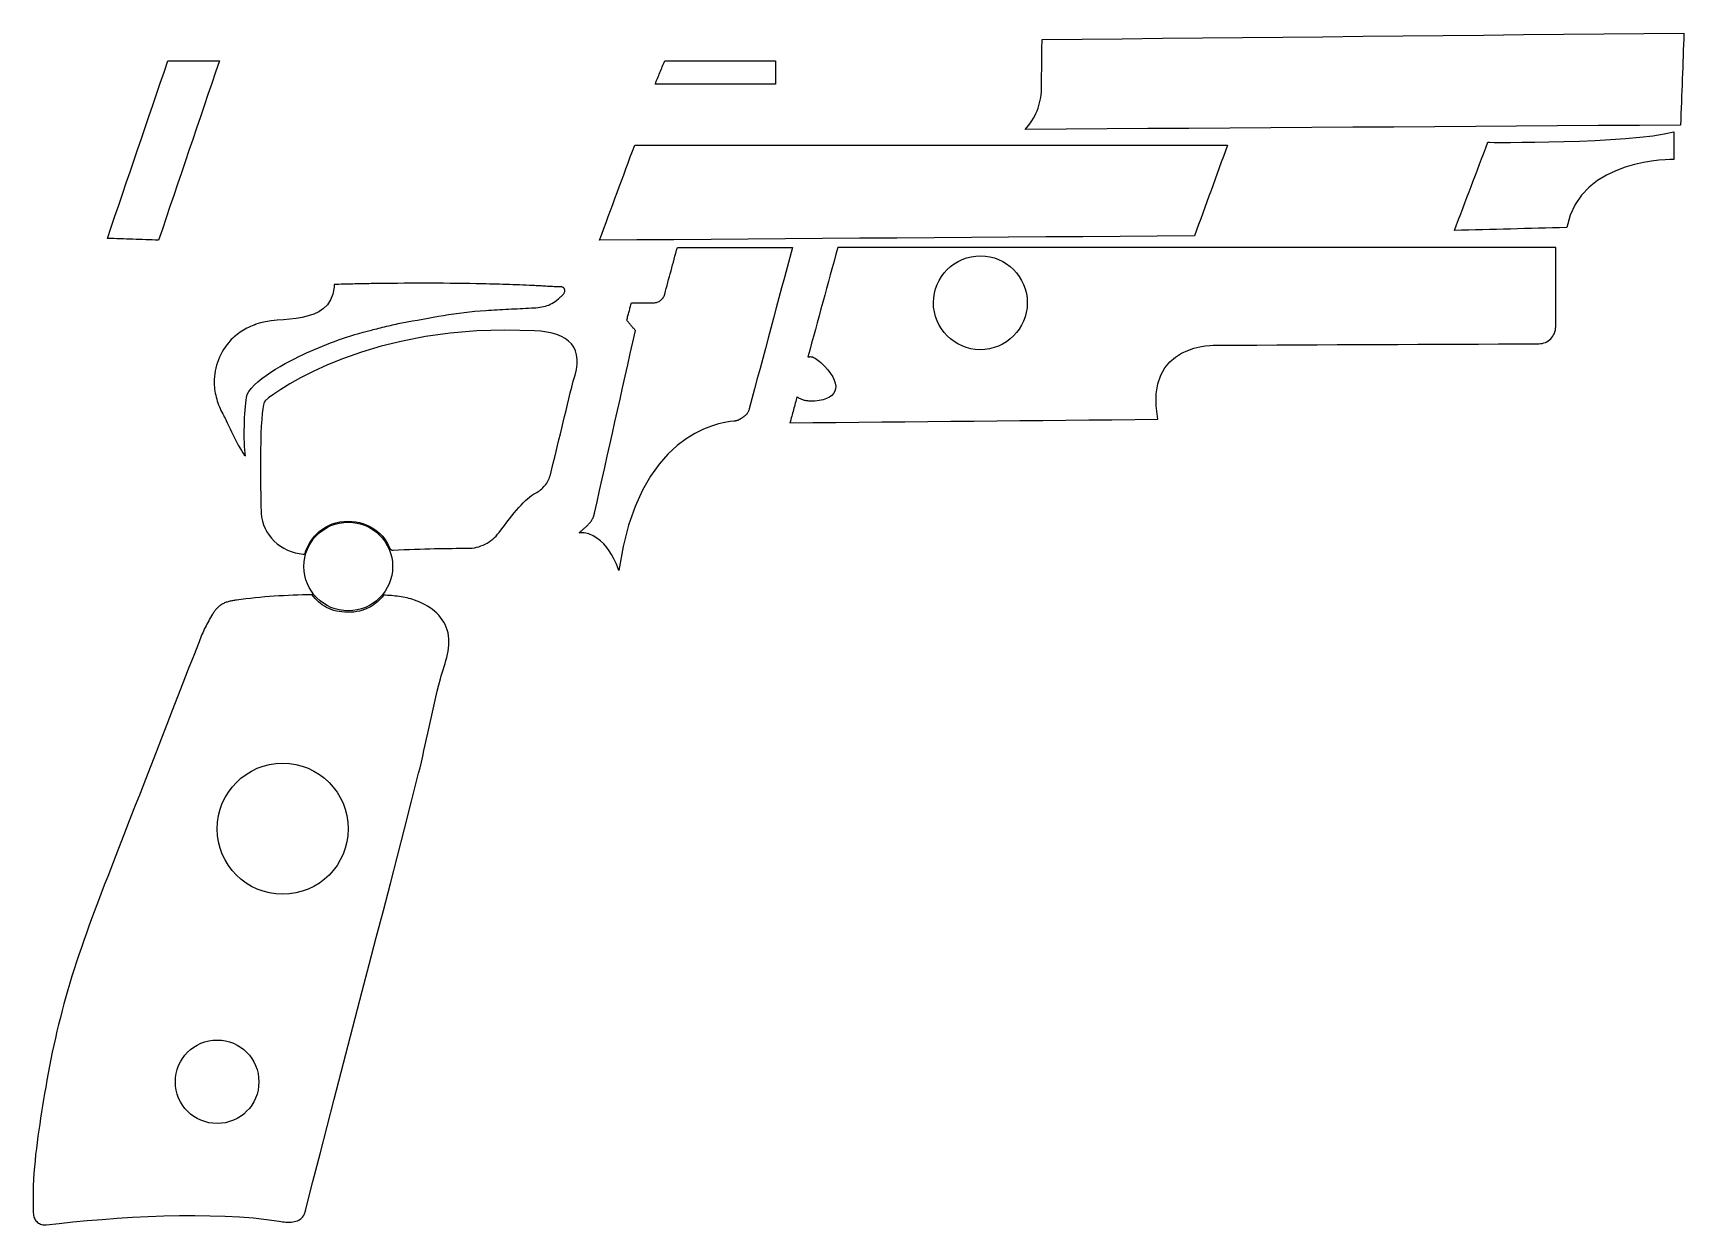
# Model space of a CAD drawing. Header units: metres. Extents: x 175 to 292, y -157 to -72.
import ezdxf

# ---------------------------------------------------------------- set-up
doc = ezdxf.new("R2010")
doc.units = ezdxf.units.M

msp = doc.modelspace()

# ---------------------------------------------------------------- linework, layer by layer
for points in [[(246.404384, -76.27747), (246.406924, -76.057506), (246.409464, -75.837542), (246.412004, -75.617578), (246.414544, -75.397614), (246.417084, -75.17765), (246.419624, -74.957686), (246.422164, -74.737722), (246.424704, -74.517758), (246.427244, -74.297794), (246.429784, -74.07783), (246.432324, -73.857866), (246.434864, -73.637902), (246.437404, -73.417938), (246.439944, -73.197974), (246.442484, -72.97801), (246.445024, -72.758046), (249.290332, -72.72909), (252.13564, -72.700134), (254.980948, -72.671178), (257.826256, -72.642222), (260.671564, -72.613266), (263.516872, -72.58431), (266.36218, -72.555354), (269.207488, -72.526398), (272.052796, -72.497442), (274.898104, -72.468486), (277.743412, -72.43953), (280.58872, -72.410574), (283.434028, -72.381618), (286.279336, -72.352662), (289.124644, -72.323706), (291.969952, -72.29475), (291.954458, -72.702928), (291.938964, -73.111106), (291.92347, -73.519284), (291.907976, -73.927462), (291.892482, -74.33564), (291.876988, -74.743818), (291.861494, -75.151996), (291.846, -75.560174), (291.830506, -75.968352), (291.815012, -76.37653), (291.799518, -76.784708), (291.784024, -77.192886), (291.76853, -77.601064), (291.753036, -78.009242), (291.737542, -78.41742), (291.722048, -78.825598), (288.81705, -78.844902), (285.912052, -78.864206), (283.007054, -78.88351), (280.10231, -78.902814), (277.197312, -78.922118), (274.292314, -78.941422), (271.387316, -78.960726), (268.482318, -78.98003), (265.577574, -78.999334), (262.672576, -79.018638), (259.767578, -79.037942), (256.86258, -79.057246), (253.957582, -79.07655), (251.052838, -79.095854), (248.14784, -79.115158), (245.242842, -79.134462), (245.376446, -78.986888), (245.50243, -78.833726), (245.620794, -78.67523), (245.731284, -78.511908), (245.8339, -78.344014), (245.928388, -78.171802), (246.014748, -77.995526), (246.092726, -77.81544), (246.162322, -77.632052), (246.223282, -77.445616), (246.275606, -77.256386), (246.31904, -77.064616), (246.353584, -76.87056), (246.378984, -76.674472), (246.39524, -76.47686), (246.402352, -76.277978)], [(183.786526, -86.988396), (183.559958, -86.980268), (183.33339, -86.97214), (183.106822, -86.964012), (182.880254, -86.955884), (182.653686, -86.947756), (182.427118, -86.939628), (182.20055, -86.9315), (181.973982, -86.923372), (181.747414, -86.915244), (181.520846, -86.907116), (181.294278, -86.898988), (181.06771, -86.89086), (180.841142, -86.882732), (180.614574, -86.874604), (180.388006, -86.866476), (180.161438, -86.858348), (180.429408, -86.071964), (180.697378, -85.28558), (180.965348, -84.499196), (181.233318, -83.712812), (181.501288, -82.926428), (181.769258, -82.140044), (182.037228, -81.35366), (182.305198, -80.567276), (182.573168, -79.780892), (182.841138, -78.994508), (183.109108, -78.208124), (183.377078, -77.42174), (183.645048, -76.635356), (183.913018, -75.848972), (184.180988, -75.062588), (184.448958, -74.276204), (184.677304, -74.276204), (184.90565, -74.276204), (185.133996, -74.276204), (185.362342, -74.276204), (185.590688, -74.276204), (185.819034, -74.276204), (186.04738, -74.276204), (186.275726, -74.276204), (186.504072, -74.276204), (186.732418, -74.276204), (186.960764, -74.276204), (187.18911, -74.276204), (187.417456, -74.276204), (187.645802, -74.276204), (187.874148, -74.276204), (188.102494, -74.276204), (187.833, -75.070716), (187.563506, -75.865228), (187.294012, -76.65974), (187.024518, -77.454252), (186.755024, -78.248764), (186.48553, -79.043276), (186.216036, -79.837788), (185.946542, -80.6323), (185.677048, -81.426812), (185.407554, -82.221324), (185.13806, -83.015836), (184.868566, -83.810348), (184.599072, -84.60486), (184.329578, -85.399372), (184.060084, -86.193884), (183.79059, -86.988396)], [(219.003118, -75.922124), (219.04579, -75.819254), (219.088462, -75.716384), (219.131134, -75.613514), (219.173806, -75.510644), (219.216478, -75.407774), (219.25915, -75.304904), (219.301822, -75.202034), (219.344494, -75.099164), (219.387166, -74.996294), (219.429838, -74.893424), (219.47251, -74.790554), (219.515182, -74.687684), (219.557854, -74.584814), (219.600526, -74.481944), (219.643198, -74.379074), (219.68587, -74.276204), (220.176852, -74.276204), (220.667834, -74.276204), (221.158816, -74.276204), (221.649798, -74.276204), (222.14078, -74.276204), (222.631762, -74.276204), (223.122744, -74.276204), (223.613726, -74.276204), (224.104708, -74.276204), (224.59569, -74.276204), (225.086672, -74.276204), (225.577654, -74.276204), (226.068636, -74.276204), (226.559618, -74.276204), (227.0506, -74.276204), (227.541582, -74.276204), (227.541582, -74.379074), (227.541582, -74.481944), (227.541582, -74.584814), (227.541582, -74.687684), (227.541582, -74.790554), (227.541582, -74.893424), (227.541582, -74.996294), (227.541582, -75.099164), (227.541582, -75.202034), (227.541582, -75.304904), (227.541582, -75.407774), (227.541582, -75.510644), (227.541582, -75.613514), (227.541582, -75.716384), (227.541582, -75.819254), (227.541582, -75.922124), (227.007928, -75.922124), (226.474274, -75.922124), (225.94062, -75.922124), (225.406966, -75.922124), (224.873312, -75.922124), (224.339658, -75.922124), (223.806004, -75.922124), (223.27235, -75.922124), (222.738696, -75.922124), (222.205042, -75.922124), (221.671388, -75.922124), (221.137734, -75.922124), (220.60408, -75.922124), (220.070426, -75.922124), (219.536772, -75.922124), (219.003118, -75.922124)], [(278.06396, -80.044798), (278.176736, -80.045814), (278.498808, -80.047592), (279.005538, -80.048608), (279.672542, -80.047338), (280.475182, -80.042258), (281.38882, -80.032098), (282.389072, -80.01508), (283.451554, -79.989934), (284.551628, -79.954882), (285.66491, -79.908654), (286.766762, -79.849726), (287.832546, -79.77632), (288.837878, -79.687166), (289.758374, -79.58074), (290.569396, -79.455518), (291.246306, -79.309976), (291.246306, -79.432404), (291.246306, -79.554832), (291.246306, -79.67726), (291.246306, -79.799688), (291.246306, -79.922116), (291.246306, -80.044544), (291.246306, -80.166972), (291.246306, -80.2894), (291.246306, -80.411828), (291.246306, -80.534256), (291.246306, -80.656684), (291.246306, -80.779112), (291.246306, -80.90154), (291.246306, -81.023968), (291.246306, -81.146396), (291.246306, -81.268824), (291.171376, -81.268062), (290.959032, -81.27111), (290.627054, -81.285842), (290.19373, -81.320132), (289.67684, -81.3816), (289.094672, -81.47812), (288.46526, -81.617566), (287.806638, -81.807812), (287.13684, -82.056732), (286.4739, -82.371946), (285.835852, -82.761328), (285.24073, -83.232752), (284.706568, -83.794092), (284.2514, -84.453222), (283.893514, -85.217762), (283.65069, -86.095586), (283.153104, -86.107778), (282.655264, -86.11997), (282.157678, -86.132162), (281.660092, -86.144354), (281.162506, -86.156546), (280.664666, -86.168738), (280.16708, -86.18093), (279.669494, -86.193122), (279.171654, -86.205314), (278.674068, -86.217506), (278.176482, -86.229698), (277.678642, -86.24189), (277.181056, -86.254082), (276.68347, -86.266274), (276.185884, -86.278466), (275.688044, -86.290658), (275.836634, -85.90026), (275.985224, -85.509862), (276.133814, -85.119464), (276.282404, -84.729066), (276.430994, -84.338668), (276.579584, -83.94827), (276.728174, -83.557872), (276.876764, -83.167474), (277.025354, -82.777076), (277.173944, -82.386678), (277.322534, -81.99628), (277.471124, -81.605882), (277.619714, -81.215484), (277.768304, -80.825086), (277.916894, -80.434688), (278.065484, -80.04429)], [(217.555318, -80.243172), (220.182948, -80.243172), (222.810578, -80.243172), (225.438208, -80.243172), (228.065838, -80.243172), (230.693468, -80.243172), (233.321098, -80.243172), (235.948728, -80.243172), (238.576358, -80.243172), (241.203988, -80.243172), (243.831618, -80.243172), (246.459248, -80.243172), (249.086878, -80.243172), (251.714508, -80.243172), (254.342138, -80.243172), (256.969768, -80.243172), (259.597398, -80.243172), (259.451094, -80.645508), (259.30479, -81.047844), (259.158486, -81.45018), (259.012182, -81.852516), (258.865878, -82.254852), (258.719574, -82.657188), (258.57327, -83.059524), (258.426966, -83.46186), (258.280662, -83.864196), (258.134358, -84.266532), (257.988054, -84.668868), (257.84175, -85.071204), (257.695446, -85.47354), (257.549142, -85.875876), (257.402838, -86.278212), (257.256534, -86.680548), (254.619252, -86.699852), (251.98197, -86.719156), (249.344688, -86.73846), (246.707406, -86.757764), (244.070124, -86.777068), (241.432842, -86.796372), (238.79556, -86.815676), (236.158278, -86.83498), (233.520996, -86.854284), (230.883714, -86.873588), (228.246432, -86.892892), (225.60915, -86.912196), (222.971868, -86.9315), (220.334586, -86.950804), (217.697304, -86.970108), (215.060022, -86.989412), (215.215978, -86.567772), (215.371934, -86.146132), (215.52789, -85.724492), (215.683846, -85.302852), (215.839802, -84.881212), (215.995758, -84.459572), (216.151714, -84.037932), (216.30767, -83.616292), (216.463626, -83.194652), (216.619582, -82.773012), (216.775538, -82.351372), (216.931494, -81.929732), (217.08745, -81.508092), (217.243406, -81.086452), (217.399362, -80.664812), (217.555318, -80.243172)], [(220.585792, -87.496142), (221.095824, -87.496142), (221.605856, -87.496142), (222.115888, -87.496142), (222.62592, -87.496142), (223.135952, -87.496142), (223.645984, -87.496142), (224.156016, -87.496142), (224.666048, -87.496142), (225.17608, -87.496142), (225.686112, -87.496142), (226.196144, -87.496142), (226.706176, -87.496142), (227.216208, -87.496142), (227.72624, -87.496142), (228.236272, -87.496142), (228.746304, -87.496142), (228.554534, -88.212168), (228.362764, -88.928194), (228.170994, -89.64422), (227.979224, -90.360246), (227.787454, -91.076272), (227.595684, -91.792298), (227.403914, -92.508324), (227.212144, -93.22435), (227.020374, -93.940376), (226.828604, -94.656402), (226.636834, -95.372428), (226.445064, -96.088454), (226.253294, -96.80448), (226.061524, -97.520506), (225.869754, -98.236532), (225.677984, -98.952558), (225.665792, -98.9965), (225.651568, -99.03968), (225.635566, -99.081844), (225.617532, -99.123246), (225.59772, -99.163632), (225.57613, -99.203002), (225.552762, -99.241356), (225.527616, -99.27844), (225.500692, -99.314508), (225.472244, -99.349306), (225.442018, -99.38258), (225.410268, -99.414584), (225.376994, -99.445064), (225.34245, -99.47402), (225.306382, -99.501452), (225.26879, -99.52736), (225.255328, -99.535996), (225.241866, -99.544886), (225.228404, -99.553522), (225.214942, -99.562158), (225.20148, -99.571048), (225.188018, -99.579684), (225.174556, -99.588574), (225.161094, -99.59721), (225.147632, -99.6061), (225.13417, -99.614736), (225.120708, -99.623372), (225.107246, -99.632262), (225.093784, -99.640898), (225.080322, -99.649788), (225.06686, -99.658424), (225.053398, -99.66706), (225.027236, -99.68357), (225.00082, -99.699318), (224.973896, -99.71405), (224.946718, -99.72802), (224.919032, -99.740974), (224.891092, -99.753166), (224.862644, -99.764342), (224.833942, -99.774756), (224.804986, -99.784154), (224.775776, -99.792536), (224.746312, -99.800156), (224.716594, -99.80676), (224.686622, -99.812348), (224.656396, -99.81692), (224.625916, -99.820476), (224.595182, -99.82327), (224.317814, -99.85121), (223.950276, -99.910392), (223.505268, -100.011992), (222.99549, -100.16744), (222.433642, -100.388166), (221.83217, -100.685854), (221.204028, -101.07168), (220.561662, -101.557328), (219.917772, -102.153974), (219.285058, -102.873302), (218.67622, -103.726742), (218.103958, -104.72547), (217.580718, -105.88117), (217.119454, -107.205272), (216.732612, -108.709206), (216.432892, -110.404402), (216.422732, -110.37316), (216.391744, -110.285022), (216.339674, -110.14837), (216.266268, -109.971332), (216.171526, -109.762544), (216.05494, -109.530134), (215.916256, -109.282484), (215.754966, -109.027722), (215.57107, -108.774484), (215.364314, -108.530898), (215.13419, -108.305346), (214.880698, -108.10621), (214.60333, -107.941618), (214.302086, -107.820206), (213.976458, -107.750102), (213.626192, -107.739688), (213.662006, -107.707176), (213.69782, -107.674664), (213.733634, -107.642152), (213.769448, -107.60964), (213.805262, -107.577128), (213.841076, -107.544616), (213.87689, -107.512104), (213.912704, -107.479592), (213.948518, -107.44708), (213.984332, -107.414568), (214.020146, -107.382056), (214.05596, -107.349544), (214.091774, -107.317032), (214.127588, -107.28452), (214.163402, -107.252008), (214.199216, -107.219496), (214.246206, -107.175554), (214.291418, -107.129834), (214.334598, -107.08259), (214.375746, -107.033822), (214.415116, -106.98353), (214.452454, -106.931714), (214.48776, -106.878628), (214.521034, -106.824272), (214.552022, -106.768646), (214.580978, -106.71175), (214.607648, -106.653838), (214.632286, -106.59491), (214.654638, -106.534966), (214.674704, -106.474006), (214.692484, -106.412284), (214.707724, -106.3498), (214.88908, -105.540302), (215.070436, -104.730804), (215.251792, -103.921306), (215.433148, -103.111808), (215.614504, -102.30231), (215.79586, -101.492812), (215.977216, -100.683314), (216.158572, -99.873816), (216.339928, -99.064318), (216.521284, -98.25482), (216.70264, -97.445322), (216.883996, -96.635824), (217.065352, -95.826326), (217.246708, -95.016828), (217.428064, -94.20733), (217.60942, -93.397832), (217.571066, -93.352112), (217.532712, -93.306392), (217.494358, -93.260672), (217.456004, -93.214952), (217.41765, -93.169232), (217.379296, -93.123512), (217.340942, -93.077792), (217.302588, -93.032072), (217.264234, -92.986352), (217.22588, -92.940632), (217.187526, -92.894912), (217.149172, -92.849192), (217.110818, -92.803472), (217.072464, -92.757752), (217.03411, -92.712032), (216.995756, -92.666312), (217.01633, -92.588588), (217.036904, -92.510864), (217.057478, -92.43314), (217.078052, -92.355416), (217.098626, -92.277692), (217.1192, -92.199968), (217.139774, -92.122244), (217.160348, -92.04452), (217.180922, -91.966796), (217.201496, -91.889072), (217.22207, -91.811348), (217.242644, -91.733624), (217.263218, -91.6559), (217.283792, -91.578176), (217.304366, -91.500452), (217.32494, -91.422728), (217.422984, -91.422728), (217.521028, -91.422728), (217.619072, -91.422728), (217.717116, -91.422728), (217.81516, -91.422728), (217.913204, -91.422728), (218.011248, -91.422728), (218.109292, -91.422728), (218.207336, -91.422728), (218.30538, -91.422728), (218.403424, -91.422728), (218.501468, -91.422728), (218.599512, -91.422728), (218.697556, -91.422728), (218.7956, -91.422728), (218.893644, -91.422728), (218.962224, -91.419934), (219.029534, -91.411552), (219.09532, -91.397582), (219.159074, -91.378532), (219.220796, -91.354402), (219.279978, -91.3257), (219.33662, -91.292172), (219.390214, -91.254326), (219.44076, -91.212416), (219.48775, -91.166442), (219.53093, -91.116658), (219.5703, -91.063318), (219.605352, -91.006676), (219.635832, -90.946986), (219.661486, -90.884248), (219.68206, -90.818716), (219.738194, -90.610944), (219.794328, -90.403172), (219.850462, -90.1954), (219.906596, -89.987628), (219.96273, -89.779856), (220.018864, -89.572084), (220.074998, -89.364312), (220.131132, -89.15654), (220.187266, -88.948768), (220.2434, -88.740996), (220.299534, -88.533224), (220.355668, -88.325452), (220.411802, -88.11768), (220.467936, -87.909908), (220.52407, -87.702136), (220.580204, -87.494364)], [(231.960166, -87.497412), (231.827578, -87.982806), (231.69499, -88.4682), (231.562402, -88.953594), (231.429814, -89.438988), (231.297226, -89.924382), (231.164638, -90.409776), (231.03205, -90.89517), (230.899462, -91.380564), (230.766874, -91.865958), (230.634286, -92.351352), (230.501698, -92.836746), (230.36911, -93.32214), (230.236522, -93.807534), (230.103934, -94.292928), (229.971346, -94.778322), (229.838758, -95.263716), (229.881176, -95.258636), (229.923086, -95.253048), (229.965504, -95.248476), (230.0097, -95.24619), (230.056436, -95.247714), (230.106474, -95.254318), (230.161084, -95.267526), (230.221282, -95.288862), (230.28783, -95.319596), (230.361744, -95.361506), (230.44404, -95.415608), (230.535734, -95.48368), (230.637842, -95.566992), (230.751126, -95.666814), (230.876856, -95.784924), (231.015794, -95.922592), (231.252522, -96.18091), (231.446832, -96.431608), (231.599232, -96.673162), (231.71023, -96.904302), (231.780334, -97.123758), (231.809798, -97.33026), (231.79913, -97.522538), (231.748838, -97.699068), (231.65943, -97.858834), (231.531414, -98.000566), (231.365298, -98.12274), (231.16159, -98.22434), (230.920544, -98.303842), (230.642668, -98.36023), (230.32847, -98.39198), (229.978458, -98.397822), (229.908862, -98.395028), (229.841044, -98.389694), (229.775004, -98.382074), (229.710488, -98.371914), (229.64775, -98.359468), (229.58679, -98.344736), (229.527354, -98.327718), (229.469696, -98.308668), (229.413562, -98.287586), (229.359206, -98.264472), (229.306628, -98.239326), (229.255574, -98.212402), (229.206298, -98.1837), (229.158546, -98.15322), (229.112318, -98.120962), (229.067868, -98.08718), (229.036372, -98.203004), (229.004876, -98.318828), (228.97338, -98.434652), (228.941884, -98.550476), (228.910388, -98.6663), (228.878892, -98.782124), (228.847396, -98.897948), (228.8159, -99.013772), (228.784404, -99.129596), (228.752908, -99.24542), (228.721412, -99.361244), (228.689916, -99.477068), (228.65842, -99.592892), (228.626924, -99.708716), (228.595428, -99.82454), (228.563932, -99.940364), (230.19512, -99.924616), (231.826308, -99.908868), (233.457496, -99.89312), (235.088684, -99.877372), (236.719872, -99.861624), (238.35106, -99.845876), (239.982248, -99.830128), (241.613436, -99.81438), (243.244624, -99.798632), (244.875812, -99.782884), (246.507, -99.767136), (248.138188, -99.751388), (249.769376, -99.73564), (251.400564, -99.719892), (253.031752, -99.704144), (254.66294, -99.688396), (254.532892, -98.728022), (254.5334, -97.892108), (254.6477, -97.172272), (254.858774, -96.559624), (255.149858, -96.045782), (255.504188, -95.621856), (255.904746, -95.27921), (256.334768, -95.009462), (256.777236, -94.803722), (257.215386, -94.653608), (257.632454, -94.55023), (258.011422, -94.484952), (258.335526, -94.449138), (258.588002, -94.434406), (258.751832, -94.431866), (258.810252, -94.432882), (260.23951, -94.426532), (261.668768, -94.420182), (263.098026, -94.413832), (264.527284, -94.407482), (265.956542, -94.401132), (267.3858, -94.394782), (268.815058, -94.388432), (270.244316, -94.382082), (271.673574, -94.375732), (273.102832, -94.369382), (274.53209, -94.363032), (275.961348, -94.356682), (277.390606, -94.350332), (278.819864, -94.343982), (280.249122, -94.337632), (281.67838, -94.331282), (281.800554, -94.324678), (281.919172, -94.306136), (282.033472, -94.276164), (282.1432, -94.235524), (282.247594, -94.184978), (282.345892, -94.12478), (282.437586, -94.055692), (282.522168, -93.978476), (282.59913, -93.893386), (282.66771, -93.801184), (282.7274, -93.702632), (282.777692, -93.597984), (282.817824, -93.488256), (282.847288, -93.373702), (282.865322, -93.255084), (282.871418, -93.13291), (282.871418, -92.780612), (282.871418, -92.428314), (282.871418, -92.076016), (282.871418, -91.723718), (282.871418, -91.37142), (282.871418, -91.019122), (282.871418, -90.666824), (282.871418, -90.314526), (282.871418, -89.962228), (282.871418, -89.60993), (282.871418, -89.257632), (282.871418, -88.905334), (282.871418, -88.553036), (282.871418, -88.200738), (282.871418, -87.84844), (282.871418, -87.496142), (279.68956, -87.496142), (276.507702, -87.496142), (273.325844, -87.496142), (270.143986, -87.496142), (266.962128, -87.496142), (263.78027, -87.496142), (260.598412, -87.496142), (257.416554, -87.496142), (254.234696, -87.496142), (251.052838, -87.496142), (247.87098, -87.496142), (244.689122, -87.496142), (241.507264, -87.496142), (238.325406, -87.496142), (235.143548, -87.496142), (231.96169, -87.496142)], [(245.381272, -91.105228), (245.396766, -91.445588), (245.378224, -91.779344), (245.32717, -92.104464), (245.245128, -92.419424), (245.133368, -92.722446), (244.993668, -93.011498), (244.827552, -93.284802), (244.63629, -93.54058), (244.42166, -93.777054), (244.184932, -93.992192), (243.927884, -94.184216), (243.651786, -94.351602), (243.358162, -94.492318), (243.048536, -94.604332), (242.724432, -94.68612), (242.387374, -94.73565), (242.047014, -94.751144), (241.713258, -94.732602), (241.387884, -94.681548), (241.072924, -94.599506), (240.769902, -94.487746), (240.48085, -94.348046), (240.207546, -94.18193), (239.951768, -93.990668), (239.715294, -93.776038), (239.500156, -93.53931), (239.308132, -93.282262), (239.140746, -93.006164), (239.00003, -92.71254), (238.888016, -92.402914), (238.806228, -92.07881), (238.756698, -91.741752), (238.741204, -91.401392), (238.759746, -91.067636), (238.8108, -90.742516), (238.892842, -90.427556), (239.004602, -90.124534), (239.144302, -89.835482), (239.310418, -89.562178), (239.50168, -89.3064), (239.71631, -89.069926), (239.953038, -88.854788), (240.210086, -88.662764), (240.486184, -88.495378), (240.779808, -88.354662), (241.089434, -88.242648), (241.413538, -88.16086), (241.750596, -88.11133), (242.090956, -88.095836), (242.424712, -88.114378), (242.750086, -88.165432), (243.065046, -88.247474), (243.368068, -88.359234), (243.65712, -88.498934), (243.930424, -88.66505), (244.186202, -88.856312), (244.422676, -89.070942), (244.637814, -89.30767), (244.829838, -89.564718), (244.997224, -89.840816), (245.13794, -90.13444), (245.249954, -90.444066), (245.331742, -90.76817), (245.381272, -91.105228)], [(201.03084, -92.855796), (201.412348, -92.785692), (201.789538, -92.715842), (202.162918, -92.646754), (202.53325, -92.578682), (202.901296, -92.51188), (203.267564, -92.446856), (203.632816, -92.383864), (203.997814, -92.323412), (204.363066, -92.265754), (204.729588, -92.211144), (205.097634, -92.16009), (205.46822, -92.112846), (205.841854, -92.06992), (206.219298, -92.031566), (206.60106, -91.998038), (206.987902, -91.969844), (207.190848, -91.95689), (207.393794, -91.94419), (207.59674, -91.931998), (207.799686, -91.92006), (208.002632, -91.908376), (208.205832, -91.8972), (208.409032, -91.886278), (208.612232, -91.87561), (208.815432, -91.864942), (209.018632, -91.854528), (209.221832, -91.844368), (209.425032, -91.834208), (209.628232, -91.824302), (209.831432, -91.814396), (210.034632, -91.80449), (210.237832, -91.794584), (210.4009, -91.785694), (210.554824, -91.774772), (210.70062, -91.761056), (210.839304, -91.744038), (210.971638, -91.722956), (211.098638, -91.697302), (211.221066, -91.66606), (211.340192, -91.628976), (211.456524, -91.585034), (211.571332, -91.533726), (211.685378, -91.47429), (211.799678, -91.406218), (211.914994, -91.328748), (212.032596, -91.241118), (212.152992, -91.14282), (212.277452, -91.033092), (212.30463, -91.008708), (212.333078, -90.983308), (212.362288, -90.957146), (212.391752, -90.929968), (212.420962, -90.901774), (212.449664, -90.872564), (212.477096, -90.842338), (212.503004, -90.810842), (212.526626, -90.778076), (212.547708, -90.74404), (212.565742, -90.708734), (212.58022, -90.671904), (212.590634, -90.63355), (212.596476, -90.593672), (212.597238, -90.55227), (212.592412, -90.50909), (212.59038, -90.497914), (212.58784, -90.486992), (212.585046, -90.476578), (212.581998, -90.466418), (212.578696, -90.456766), (212.57514, -90.447368), (212.57133, -90.438224), (212.567266, -90.429588), (212.562948, -90.421206), (212.558376, -90.413078), (212.55355, -90.405458), (212.54847, -90.398092), (212.54339, -90.39098), (212.538056, -90.384122), (212.532468, -90.377772), (212.526626, -90.371676), (212.502496, -90.350594), (212.475572, -90.333576), (212.446108, -90.31986), (212.414358, -90.309446), (212.38083, -90.301826), (212.345524, -90.296492), (212.308948, -90.29319), (212.271356, -90.291412), (212.232748, -90.291158), (212.193632, -90.291666), (212.154262, -90.292936), (212.114892, -90.294206), (212.075776, -90.295476), (212.037422, -90.296238), (211.99983, -90.295984), (211.963508, -90.29446), (211.846668, -90.287094), (211.729828, -90.279982), (211.612988, -90.27287), (211.496148, -90.266012), (211.379308, -90.259154), (211.262468, -90.25255), (211.145628, -90.245946), (211.028788, -90.239596), (210.911948, -90.233246), (210.795108, -90.22715), (210.678268, -90.221054), (210.561428, -90.215212), (210.444588, -90.20937), (210.327748, -90.203782), (210.210908, -90.198194), (210.094068, -90.19286), (209.858356, -90.182192), (209.622644, -90.172032), (209.386932, -90.16238), (209.15122, -90.153236), (208.915508, -90.144346), (208.679796, -90.135964), (208.444084, -90.12809), (208.208372, -90.12047), (207.97266, -90.113358), (207.736948, -90.1065), (207.501236, -90.10015), (207.265524, -90.094054), (207.029812, -90.088466), (206.7941, -90.083132), (206.558388, -90.078052), (206.322676, -90.07348), (205.85684, -90.065352), (205.391004, -90.058494), (204.925168, -90.052906), (204.459332, -90.048334), (203.993496, -90.045032), (203.52766, -90.042746), (203.061824, -90.041476), (202.595988, -90.041222), (202.130152, -90.041984), (201.664316, -90.043508), (201.19848, -90.045794), (200.732644, -90.048842), (200.266808, -90.052652), (199.800972, -90.057224), (199.335136, -90.062304), (198.8693, -90.068146), (198.705216, -90.070432), (198.541132, -90.072972), (198.377048, -90.075766), (198.212964, -90.078814), (198.04888, -90.082116), (197.884796, -90.085672), (197.720712, -90.089482), (197.556628, -90.093546), (197.392544, -90.09761), (197.22846, -90.101928), (197.064376, -90.106246), (196.900292, -90.110818), (196.736208, -90.11539), (196.572124, -90.119962), (196.408294, -90.124534), (196.24421, -90.129106), (196.244718, -90.131138), (196.244972, -90.136726), (196.244972, -90.145616), (196.244718, -90.157046), (196.24421, -90.170762), (196.243702, -90.186002), (196.24294, -90.202512), (196.242178, -90.21953), (196.241416, -90.236802), (196.240654, -90.253566), (196.239892, -90.269568), (196.23913, -90.2843), (196.238368, -90.297), (196.23786, -90.307414), (196.237352, -90.315034), (196.237098, -90.319098), (196.151246, -90.80881), (195.993258, -91.219782), (195.771008, -91.559888), (195.492624, -91.836494), (195.16598, -92.056966), (194.799458, -92.229178), (194.400678, -92.360496), (193.978022, -92.45854), (193.53911, -92.53093), (193.092324, -92.585032), (192.645538, -92.62872), (192.206626, -92.66936), (191.78397, -92.714572), (191.38519, -92.771722), (191.018668, -92.848684), (190.692024, -92.952824), (190.683134, -92.95638), (190.674498, -92.959936), (190.665862, -92.963746), (190.657226, -92.967556), (190.64859, -92.971366), (190.639954, -92.97543), (190.631318, -92.979494), (190.622682, -92.983558), (190.614046, -92.987622), (190.60541, -92.991686), (190.596774, -92.99575), (190.588138, -92.999814), (190.579502, -93.003878), (190.570866, -93.007942), (190.56223, -93.012006), (190.553594, -93.015816), (190.425578, -93.064838), (190.299086, -93.11767), (190.174372, -93.174312), (190.051436, -93.234764), (189.930278, -93.299026), (189.811406, -93.367098), (189.694566, -93.43898), (189.580012, -93.514418), (189.467998, -93.593412), (189.358524, -93.675962), (189.251844, -93.761814), (189.147958, -93.851222), (189.04712, -93.943932), (188.94933, -94.039944), (188.854842, -94.139258), (188.763656, -94.24162), (188.634116, -94.40037), (188.51245, -94.56547), (188.399166, -94.736158), (188.294264, -94.91218), (188.197744, -95.093028), (188.10986, -95.278194), (188.030866, -95.467424), (187.960762, -95.66021), (187.899802, -95.856044), (187.84824, -96.054418), (187.806076, -96.255078), (187.773564, -96.457516), (187.750704, -96.661224), (187.73775, -96.865694), (187.734702, -97.070672), (187.741814, -97.27565), (187.752736, -97.418398), (187.768484, -97.560384), (187.788804, -97.701608), (187.813696, -97.84207), (187.842906, -97.981516), (187.876434, -98.119946), (187.914026, -98.25736), (187.955682, -98.393758), (188.000894, -98.528886), (188.049916, -98.662744), (188.102494, -98.795332), (188.158374, -98.92665), (188.217556, -99.056698), (188.28004, -99.185222), (188.345572, -99.312222), (188.413898, -99.437698), (188.450982, -99.508564), (188.505592, -99.619562), (188.575696, -99.765104), (188.659262, -99.939602), (188.754258, -100.137722), (188.858398, -100.353876), (188.96965, -100.582476), (189.085982, -100.817934), (189.205108, -101.054916), (189.32525, -101.287834), (189.444122, -101.5111), (189.559438, -101.719126), (189.66942, -101.906578), (189.771782, -102.067868), (189.864492, -102.197408), (189.945518, -102.289864), (189.921388, -102.08514), (189.902084, -101.856032), (189.887352, -101.60635), (189.876938, -101.339904), (189.870588, -101.059996), (189.868048, -100.77069), (189.869318, -100.475288), (189.874144, -100.1776), (189.882526, -99.881436), (189.893956, -99.590098), (189.908434, -99.30765), (189.925706, -99.037394), (189.945518, -98.78314), (189.96787, -98.548698), (189.992254, -98.337624), (190.01867, -98.153474), (190.08344, -97.934018), (190.203328, -97.709482), (190.372238, -97.481644), (190.584328, -97.252282), (190.833502, -97.02292), (191.113664, -96.795336), (191.418718, -96.571054), (191.742822, -96.351852), (192.07988, -96.139254), (192.423796, -95.935038), (192.768474, -95.740728), (193.107818, -95.558102), (193.435986, -95.388684), (193.746882, -95.234252), (194.03441, -95.096584), (194.292728, -94.977204), (194.571874, -94.851982), (194.851782, -94.729554), (195.132452, -94.610174), (195.414138, -94.493842), (195.696586, -94.380558), (195.98005, -94.270322), (196.26453, -94.163388), (196.55028, -94.059756), (196.837046, -93.95968), (197.125082, -93.862906), (197.414388, -93.769688), (197.704964, -93.680026), (197.997064, -93.594174), (198.290434, -93.511878), (198.585328, -93.433392), (198.881746, -93.35897), (199.005698, -93.32849), (199.133714, -93.29674), (199.265032, -93.263974), (199.399144, -93.230192), (199.535542, -93.195902), (199.673718, -93.161358), (199.813164, -93.126814), (199.953118, -93.092524), (200.093326, -93.058488), (200.233026, -93.025214), (200.37171, -92.992956), (200.50887, -92.961968), (200.643744, -92.93225), (200.776078, -92.90431), (200.90511, -92.878402), (201.030586, -92.85478)], [(210.448144, -93.407992), (208.342992, -93.357446), (206.35341, -93.418914), (204.480668, -93.578426), (202.72629, -93.82252), (201.091292, -94.13748), (199.576944, -94.50959), (198.184516, -94.925388), (196.915278, -95.370904), (195.770246, -95.832676), (194.750944, -96.296988), (193.858642, -96.750124), (193.094356, -97.178368), (192.45961, -97.568258), (191.95542, -97.905824), (191.583056, -98.177604), (191.343788, -98.369882), (191.284098, -98.471736), (191.230758, -98.664014), (191.183514, -98.938588), (191.142366, -99.287584), (191.10706, -99.702874), (191.077342, -100.17633), (191.053212, -100.700078), (191.03467, -101.26599), (191.021462, -101.865938), (191.013588, -102.492048), (191.010794, -103.135938), (191.012826, -103.789988), (191.019684, -104.445816), (191.031114, -105.095548), (191.047116, -105.73131), (191.06769, -106.34472), (191.093852, -106.630978), (191.14897, -106.9086), (191.23152, -107.176316), (191.339978, -107.43311), (191.472566, -107.677966), (191.627506, -107.909614), (191.80302, -108.127038), (191.997584, -108.328968), (192.20942, -108.514388), (192.437004, -108.682028), (192.678558, -108.830872), (192.932558, -108.95965), (193.196972, -109.067346), (193.470276, -109.152944), (193.750946, -109.215174), (194.037204, -109.252766), (194.045078, -109.253274), (194.053206, -109.253782), (194.061588, -109.254036), (194.06997, -109.25429), (194.078606, -109.254544), (194.087242, -109.254544), (194.096132, -109.254544), (194.105022, -109.25429), (194.113912, -109.254036), (194.122548, -109.253528), (194.131184, -109.25302), (194.13982, -109.252258), (194.148202, -109.251496), (194.15633, -109.250734), (194.164204, -109.249718), (194.171824, -109.248702), (194.24523, -109.01934), (194.3354, -108.79455), (194.441826, -108.575856), (194.564508, -108.364528), (194.703192, -108.16209), (194.857878, -107.970066), (195.028312, -107.789726), (195.21424, -107.62234), (195.415662, -107.469432), (195.632324, -107.332526), (195.863972, -107.212892), (196.110352, -107.1118), (196.371464, -107.030774), (196.647054, -106.971084), (196.937122, -106.934254), (197.241414, -106.921554), (197.516496, -106.931968), (197.78091, -106.962194), (198.034402, -107.011216), (198.276718, -107.078018), (198.507604, -107.161584), (198.726806, -107.260644), (198.93407, -107.374436), (199.129142, -107.50169), (199.311768, -107.64139), (199.48144, -107.79252), (199.638158, -107.95381), (199.781668, -108.124498), (199.911716, -108.303314), (200.028048, -108.489496), (200.13041, -108.681774), (200.218294, -108.878878), (200.234296, -108.890816), (200.24852, -108.901992), (200.26122, -108.912406), (200.27265, -108.922058), (200.283318, -108.930948), (200.293224, -108.939076), (200.302876, -108.946442), (200.312528, -108.952792), (200.322434, -108.95838), (200.332848, -108.963206), (200.344278, -108.967016), (200.356724, -108.970064), (200.370694, -108.972096), (200.386442, -108.973112), (200.404476, -108.973366), (200.424796, -108.972604), (200.815194, -108.951268), (201.200004, -108.932218), (201.578464, -108.9152), (201.95032, -108.900214), (202.31481, -108.887006), (202.671426, -108.875576), (203.019914, -108.865924), (203.359512, -108.857796), (203.689712, -108.851192), (204.010006, -108.845858), (204.319886, -108.841794), (204.618844, -108.839), (204.906372, -108.837222), (205.181962, -108.83646), (205.445106, -108.83646), (205.695042, -108.837222), (205.859634, -108.833158), (206.022702, -108.819188), (206.183738, -108.79582), (206.342488, -108.763054), (206.498444, -108.721144), (206.651352, -108.670344), (206.800958, -108.610908), (206.946754, -108.542836), (207.088486, -108.466636), (207.225646, -108.382308), (207.35798, -108.290106), (207.48498, -108.19003), (207.606392, -108.082334), (207.721962, -107.967526), (207.831182, -107.845606), (207.933798, -107.716574), (208.12633, -107.460288), (208.313782, -107.212892), (208.496408, -106.974894), (208.674462, -106.746802), (208.848198, -106.52887), (209.017616, -106.321606), (209.18297, -106.125264), (209.344514, -105.940352), (209.502502, -105.767378), (209.657188, -105.606596), (209.808572, -105.45826), (209.956908, -105.323132), (210.10245, -105.201466), (210.245452, -105.093516), (210.385914, -104.99979), (210.52409, -104.920796), (210.619848, -104.867964), (210.712558, -104.810814), (210.801966, -104.7496), (210.887818, -104.684322), (210.970114, -104.61498), (211.0486, -104.541828), (211.123022, -104.46512), (211.193126, -104.384856), (211.258912, -104.301036), (211.320126, -104.213914), (211.376514, -104.12349), (211.427822, -104.030018), (211.47405, -103.933498), (211.51469, -103.83393), (211.549742, -103.731568), (211.579206, -103.626412), (211.67979, -103.21163), (211.780374, -102.796848), (211.880958, -102.382066), (211.981542, -101.967284), (212.082126, -101.552502), (212.18271, -101.13772), (212.283294, -100.722938), (212.383878, -100.308156), (212.484462, -99.893374), (212.585046, -99.478592), (212.68563, -99.06381), (212.786214, -98.649028), (212.886798, -98.234246), (212.987382, -97.819464), (213.087966, -97.404682), (213.18855, -96.9899), (213.326726, -96.555814), (213.419436, -96.152716), (213.467696, -95.779844), (213.472268, -95.43669), (213.434168, -95.122492), (213.354158, -94.836742), (213.233254, -94.578932), (213.072218, -94.3483), (212.872066, -94.144338), (212.63356, -93.966284), (212.357716, -93.81363), (212.045296, -93.685868), (211.697316, -93.582236), (211.314538, -93.501972), (210.897724, -93.444822), (210.44789, -93.410024)], [(200.388474, -110.127288), (200.372218, -110.449106), (200.324466, -110.761526), (200.246996, -111.063024), (200.141078, -111.352076), (200.00849, -111.627158), (199.850756, -111.886746), (199.669654, -112.129062), (199.466454, -112.352582), (199.242934, -112.555782), (199.000618, -112.736884), (198.74103, -112.894618), (198.465948, -113.027206), (198.176896, -113.133124), (197.875398, -113.210594), (197.562978, -113.258346), (197.24116, -113.274602), (196.919342, -113.258346), (196.606922, -113.210594), (196.305424, -113.133124), (196.016372, -113.027206), (195.74129, -112.894618), (195.481702, -112.736884), (195.239386, -112.555782), (195.015866, -112.352582), (194.812666, -112.129062), (194.631564, -111.886746), (194.47383, -111.627158), (194.341242, -111.352076), (194.235324, -111.063024), (194.157854, -110.761526), (194.110102, -110.449106), (194.093846, -110.127288), (194.110102, -109.80547), (194.157854, -109.49305), (194.235324, -109.191552), (194.341242, -108.9025), (194.47383, -108.627418), (194.631564, -108.36783), (194.812666, -108.125514), (195.015866, -107.901994), (195.239386, -107.698794), (195.481702, -107.517692), (195.74129, -107.359958), (196.016372, -107.22737), (196.305424, -107.121452), (196.606922, -107.043982), (196.919342, -106.99623), (197.24116, -106.979974), (197.562978, -106.99623), (197.875398, -107.043982), (198.176896, -107.121452), (198.465948, -107.22737), (198.74103, -107.359958), (199.000618, -107.517692), (199.242934, -107.698794), (199.466454, -107.901994), (199.669654, -108.125514), (199.850756, -108.36783), (200.00849, -108.627418), (200.141078, -108.9025), (200.246996, -109.191552), (200.324466, -109.49305), (200.372218, -109.80547), (200.388474, -110.127288)], [(204.260958, -114.613944), (204.19187, -114.42446), (204.109066, -114.241834), (204.013054, -114.066574), (203.90485, -113.89868), (203.785216, -113.738152), (203.655168, -113.585244), (203.515214, -113.44021), (203.36637, -113.30305), (203.209144, -113.174018), (203.044552, -113.053114), (202.87361, -112.940592), (202.696826, -112.836452), (202.515216, -112.740948), (202.329542, -112.65408), (202.140566, -112.576102), (201.94905, -112.507014), (201.815192, -112.464088), (201.680572, -112.424718), (201.54519, -112.388904), (201.409046, -112.356138), (201.272394, -112.326674), (201.13498, -112.300004), (200.997058, -112.276128), (200.858628, -112.254792), (200.71969, -112.235996), (200.580244, -112.219486), (200.44029, -112.205008), (200.300082, -112.192562), (200.15962, -112.181894), (200.018904, -112.17275), (199.877934, -112.16513), (199.736964, -112.15878), (199.635872, -112.291114), (199.527414, -112.41786), (199.411336, -112.53851), (199.287892, -112.65281), (199.156828, -112.760252), (199.018398, -112.860582), (198.872348, -112.953292), (198.718932, -113.037874), (198.557896, -113.114074), (198.389494, -113.181384), (198.213472, -113.23955), (198.030084, -113.288064), (197.839076, -113.326418), (197.640702, -113.354358), (197.434708, -113.371376), (197.221094, -113.377218), (197.004432, -113.371376), (196.795644, -113.35385), (196.594476, -113.325148), (196.401182, -113.285778), (196.215508, -113.236248), (196.037454, -113.176812), (195.867274, -113.107978), (195.704714, -113.03), (195.550028, -112.943386), (195.402962, -112.848644), (195.263516, -112.746028), (195.131944, -112.636046), (195.007992, -112.519206), (194.89166, -112.395762), (194.783202, -112.266222), (194.682364, -112.131094), (194.345052, -112.137698), (194.00774, -112.145826), (193.670682, -112.155732), (193.333624, -112.16767), (192.99682, -112.18164), (192.66027, -112.197896), (192.32372, -112.216438), (191.987424, -112.23752), (191.651382, -112.261396), (191.315594, -112.287812), (190.98006, -112.317276), (190.64478, -112.349788), (190.309754, -112.385348), (189.974982, -112.424464), (189.640718, -112.466882), (189.306708, -112.512856), (189.240922, -112.522508), (189.174882, -112.532414), (189.108842, -112.542828), (189.042802, -112.554004), (188.977016, -112.566196), (188.911484, -112.579404), (188.84646, -112.593628), (188.78169, -112.609376), (188.717428, -112.626648), (188.653928, -112.645444), (188.59119, -112.666272), (188.529214, -112.689132), (188.468254, -112.714024), (188.40831, -112.741202), (188.349382, -112.77092), (188.291724, -112.803432), (188.239908, -112.83569), (188.189616, -112.869726), (188.140848, -112.905794), (188.093604, -112.94364), (188.047884, -112.98301), (188.003434, -113.024158), (187.960508, -113.06683), (187.918598, -113.110772), (187.877958, -113.155984), (187.838588, -113.202466), (187.800234, -113.249964), (187.762896, -113.298732), (187.726574, -113.348262), (187.691268, -113.398554), (187.656978, -113.449608), (187.62345, -113.501424), (187.55106, -113.617248), (187.480702, -113.734342), (187.412122, -113.852452), (187.34532, -113.971578), (187.280296, -114.091466), (187.216796, -114.21237), (187.15482, -114.334036), (187.094368, -114.456464), (187.03544, -114.579654), (186.978036, -114.703606), (186.921902, -114.82832), (186.867038, -114.953542), (186.813444, -115.079272), (186.76112, -115.20551), (186.710066, -115.332256), (186.660028, -115.45951), (186.279536, -116.437664), (185.899044, -117.415818), (185.518552, -118.393972), (185.13806, -119.372126), (184.757568, -120.35028), (184.377076, -121.328434), (183.996584, -122.306588), (183.616092, -123.284742), (183.2356, -124.262896), (182.855108, -125.24105), (182.474616, -126.219204), (182.094124, -127.197358), (181.713632, -128.175512), (181.33314, -129.153666), (180.952648, -130.13182), (180.572156, -131.109974), (180.377338, -131.610608), (180.182774, -132.111242), (179.988972, -132.61213), (179.795932, -133.113526), (179.603908, -133.615176), (179.413408, -134.117334), (179.224432, -134.620254), (179.037488, -135.123936), (178.85283, -135.62838), (178.670712, -136.133586), (178.491388, -136.639808), (178.315366, -137.147046), (178.142646, -137.655554), (177.973736, -138.165078), (177.808636, -138.676126), (177.647854, -139.188444), (177.500534, -139.672314), (177.357278, -140.157454), (177.218086, -140.64361), (177.083212, -141.131036), (176.952402, -141.619478), (176.825656, -142.108936), (176.702974, -142.599664), (176.58461, -143.091408), (176.47031, -143.583914), (176.360074, -144.077436), (176.253902, -144.571974), (176.152048, -145.067274), (176.054258, -145.563336), (175.960532, -146.06016), (175.871124, -146.558), (175.78578, -147.056348), (175.71212, -147.497292), (175.638968, -147.935696), (175.566578, -148.372068), (175.495712, -148.806662), (175.426624, -149.239986), (175.359568, -149.672294), (175.295306, -150.104094), (175.234092, -150.535894), (175.176434, -150.967948), (175.122586, -151.401018), (175.073056, -151.835104), (175.028352, -152.270968), (174.988982, -152.708864), (174.9552, -153.1493), (174.927514, -153.59253), (174.906432, -154.039062), (174.902876, -154.13228), (174.899574, -154.23515), (174.896272, -154.346402), (174.893224, -154.465274), (174.890684, -154.590242), (174.888652, -154.720544), (174.887128, -154.85491), (174.886366, -154.992324), (174.886366, -155.13177), (174.887128, -155.271978), (174.888906, -155.411932), (174.8917, -155.550616), (174.895764, -155.68676), (174.901098, -155.819348), (174.907702, -155.947364), (174.91583, -156.069792), (174.926752, -156.154882), (174.946056, -156.236924), (174.973234, -156.315156), (175.007778, -156.389324), (175.04918, -156.459174), (175.097186, -156.524198), (175.151034, -156.583888), (175.21047, -156.63799), (175.274732, -156.685996), (175.343566, -156.727652), (175.416464, -156.76245), (175.492918, -156.789882), (175.57242, -156.809694), (175.654462, -156.821378), (175.738536, -156.824426), (175.824134, -156.818584), (176.747424, -156.712158), (177.719228, -156.610558), (178.732434, -156.515054), (179.779676, -156.427424), (180.853588, -156.349192), (181.946804, -156.281882), (183.052212, -156.227018), (184.162192, -156.186378), (185.269632, -156.161232), (186.367166, -156.153358), (187.447682, -156.16428), (188.50356, -156.195522), (189.527688, -156.248608), (190.5127, -156.325062), (191.451484, -156.426662), (192.33642, -156.554678), (192.453768, -156.57322), (192.573656, -156.58973), (192.695576, -156.603446), (192.818512, -156.613606), (192.941702, -156.619448), (193.06413, -156.620464), (193.185034, -156.615638), (193.303398, -156.604208), (193.41846, -156.585412), (193.529458, -156.558488), (193.635376, -156.522674), (193.735452, -156.477208), (193.82867, -156.421074), (193.914522, -156.353764), (193.991738, -156.274516), (194.05981, -156.182568), (194.07632, -156.155644), (194.091814, -156.128212), (194.106292, -156.100272), (194.119754, -156.071824), (194.132454, -156.043122), (194.144392, -156.013912), (194.155568, -155.984448), (194.165982, -155.95473), (194.175888, -155.924758), (194.185286, -155.894532), (194.194176, -155.864052), (194.202812, -155.833572), (194.211194, -155.803092), (194.219322, -155.772358), (194.227196, -155.741624), (194.23507, -155.71089), (194.737482, -153.737056), (195.238878, -151.779732), (195.739258, -149.836632), (196.23913, -147.90547), (196.738494, -145.983706), (197.23735, -144.069054), (197.735952, -142.158974), (198.2343, -140.251434), (198.732648, -138.343894), (199.23125, -136.433814), (199.730106, -134.519162), (200.22947, -132.597398), (200.729342, -130.665982), (201.229722, -128.722882), (201.731118, -126.765558), (202.23353, -124.791724), (202.332082, -124.394468), (202.42784, -123.993148), (202.521312, -123.588018), (202.613006, -123.179332), (202.70343, -122.767344), (202.793346, -122.352562), (202.883262, -121.934986), (202.973686, -121.515124), (203.065126, -121.092976), (203.15809, -120.66905), (203.25334, -120.243346), (203.351384, -119.816372), (203.45273, -119.388382), (203.557886, -118.95963), (203.66736, -118.53037), (203.781914, -118.100856), (203.843128, -117.884194), (203.907898, -117.66677), (203.974446, -117.448584), (204.040994, -117.22989), (204.106272, -117.010688), (204.168248, -116.791232), (204.225652, -116.571776), (204.276706, -116.35232), (204.319886, -116.133118), (204.353414, -115.91417), (204.375766, -115.69573), (204.385164, -115.477798), (204.380084, -115.260628), (204.359002, -115.04422), (204.32014, -114.828828), (204.261974, -114.614706)], [(197.241414, -128.721866), (197.217538, -129.1971), (197.14718, -129.658618), (197.032626, -130.104134), (196.876416, -130.531362), (196.680582, -130.937762), (196.447664, -131.321048), (196.179948, -131.678934), (195.879974, -132.009134), (195.549774, -132.309108), (195.191888, -132.576824), (194.808602, -132.809742), (194.402202, -133.005576), (193.974974, -133.161786), (193.529458, -133.27634), (193.06794, -133.346698), (192.592706, -133.370574), (192.117472, -133.346698), (191.655954, -133.27634), (191.210438, -133.161786), (190.783464, -133.005576), (190.377064, -132.809742), (189.993778, -132.576824), (189.635892, -132.309108), (189.305692, -132.009134), (189.005718, -131.678934), (188.738002, -131.321048), (188.505084, -130.937762), (188.30925, -130.531362), (188.15304, -130.104134), (188.038486, -129.658618), (187.968128, -129.1971), (187.944252, -128.721866), (187.968128, -128.246632), (188.038486, -127.785114), (188.15304, -127.339598), (188.30925, -126.912624), (188.505084, -126.506224), (188.738002, -126.122938), (189.005718, -125.765052), (189.305692, -125.434852), (189.635892, -125.134878), (189.993778, -124.867162), (190.377064, -124.634244), (190.783464, -124.43841), (191.210438, -124.2822), (191.655954, -124.167646), (192.117472, -124.097288), (192.592706, -124.073158), (193.06794, -124.097288), (193.529458, -124.167646), (193.974974, -124.2822), (194.402202, -124.43841), (194.808602, -124.634244), (195.191888, -124.867162), (195.549774, -125.134878), (195.879974, -125.434852), (196.179948, -125.765052), (196.447664, -126.122938), (196.680582, -126.506224), (196.876416, -126.912624), (197.032626, -127.339598), (197.14718, -127.785114), (197.217538, -128.246632), (197.241414, -128.721866)], [(190.90386, -146.669506), (190.88862, -146.972274), (190.843662, -147.266406), (190.770764, -147.550124), (190.671196, -147.822158), (190.546482, -148.080984), (190.398146, -148.325078), (190.227712, -148.552916), (190.03645, -148.763228), (189.826138, -148.95449), (189.5983, -149.124924), (189.354206, -149.27326), (189.09538, -149.397974), (188.823346, -149.497542), (188.539628, -149.57044), (188.245496, -149.615398), (187.942728, -149.630638), (187.63996, -149.615398), (187.345828, -149.57044), (187.06211, -149.497542), (186.790076, -149.397974), (186.53125, -149.27326), (186.287156, -149.124924), (186.059064, -148.95449), (185.848752, -148.763228), (185.657744, -148.552916), (185.48731, -148.325078), (185.338974, -148.080984), (185.21426, -147.822158), (185.114692, -147.550124), (185.041794, -147.266406), (184.996836, -146.972274), (184.981596, -146.669506), (184.996836, -146.366738), (185.041794, -146.072606), (185.114692, -145.788888), (185.21426, -145.516854), (185.338974, -145.258028), (185.48731, -145.013934), (185.657744, -144.785842), (185.848752, -144.57553), (186.059064, -144.384522), (186.287156, -144.214088), (186.53125, -144.065752), (186.790076, -143.941038), (187.06211, -143.84147), (187.345828, -143.768572), (187.63996, -143.723614), (187.942728, -143.708374), (188.245496, -143.723614), (188.539628, -143.768572), (188.823346, -143.84147), (189.09538, -143.941038), (189.354206, -144.065752), (189.5983, -144.214088), (189.826138, -144.384522), (190.03645, -144.57553), (190.227712, -144.785842), (190.398146, -145.013934), (190.546482, -145.258028), (190.671196, -145.516854), (190.770764, -145.788888), (190.843662, -146.072606), (190.88862, -146.366738), (190.90386, -146.669506)]]:
    msp.add_lwpolyline(points)

doc.saveas('drawing.dxf')
